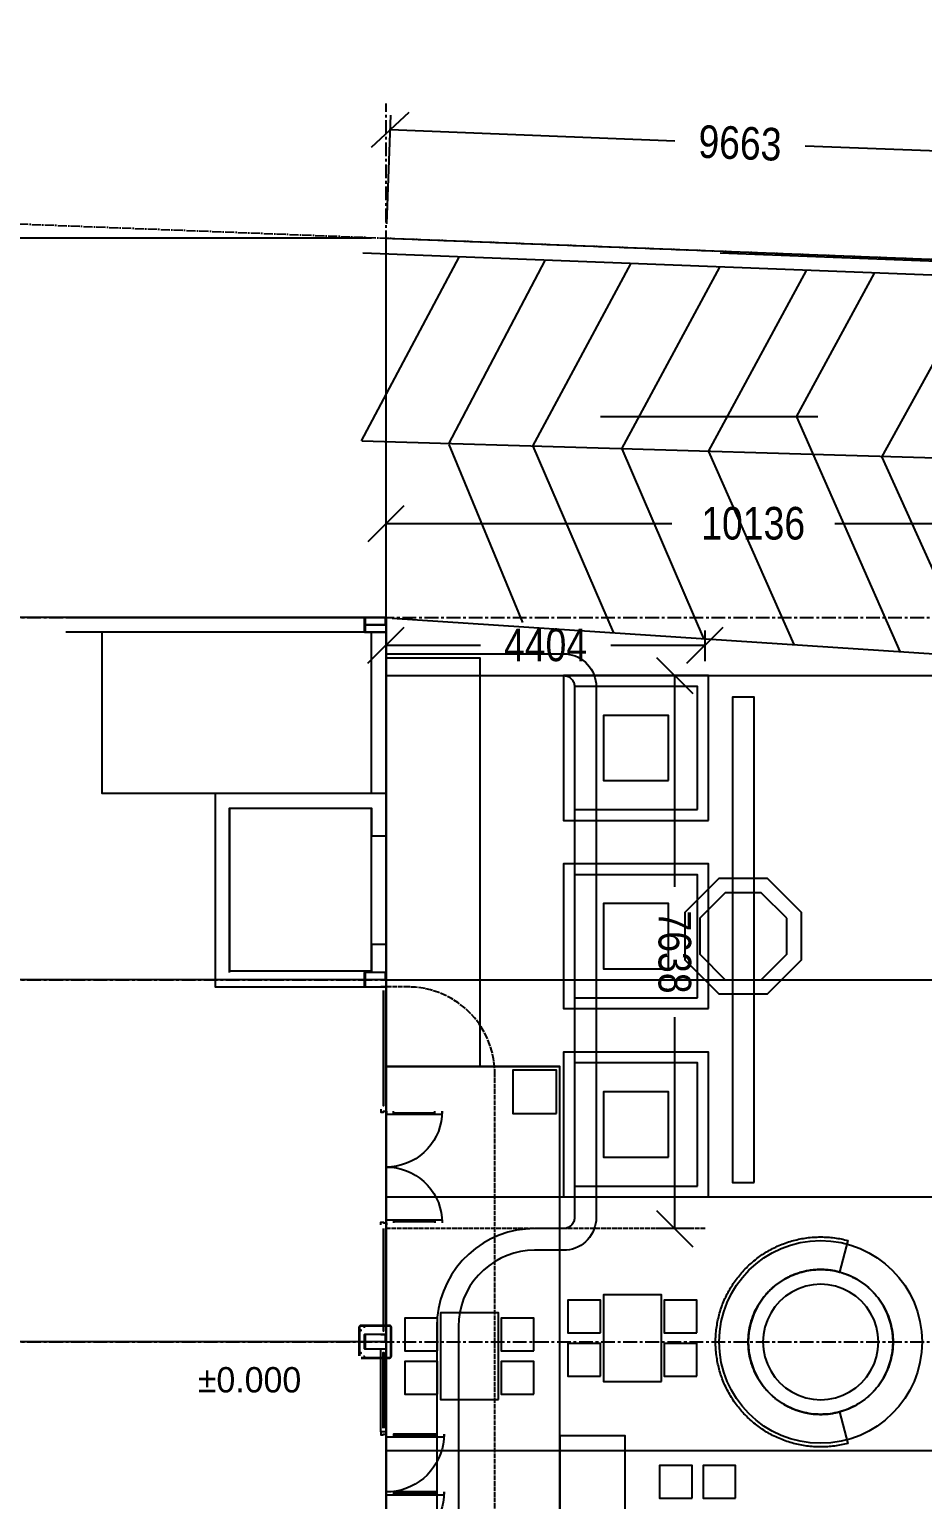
# Model space of a CAD drawing. Header units: millimetres. Extents: x -74219 to 26724, y -11313 to 45223.
# Drawn here: x -4925 to 7407, y 24920 to 45223 of the extents above; entities that cross this region are included whole.
import ezdxf

# ---------------------------------------------------------------- set-up
doc = ezdxf.new("R2010")
doc.units = ezdxf.units.MM
for name, pattern in [('CENTER', [5.08, 3.175, -0.635, 0.635, -0.635]), ('DASHDOT', [3.556, 2.54, -0.508, 0, -0.508]), ('DASHED', [1.524, 1.27, -0.254])]:
    doc.linetypes.add(name, pattern=pattern)
for name, color, linetype in [('SMK-ABOVE', 5, 'DASHED'), ('SMK-BLDG', 7, 'CONTINUOUS'), ('SMK-CONTEXT', 8, 'CONTINUOUS'), ('SMK-DIMS', 7, 'CONTINUOUS'), ('SMK-DOOR', 7, 'CONTINUOUS'), ('SMK-EXIST', 30, 'CONTINUOUS'), ('SMK-GLAZ', 5, 'CONTINUOUS'), ('SMK-GRID', 8, 'CENTER'), ('SMK-LEVEL', 7, 'CONTINUOUS'), ('SMK-LOT', 1, 'DASHDOT'), ('SMK-R3-FURN', 7, 'Continuous'), ('SMK-R3-ROOF', 34, 'Continuous'), ('SMK-R3-SERV', 4, 'Continuous'), ('SMK-R3-STEPS', 8, 'Continuous'), ('SMK-R3-TREE', 3, 'Continuous'), ('SMK-ZONE', 3, 'CONTINUOUS')]:
    doc.layers.add(name, color=color, linetype=linetype)
doc.styles.add('OpenSansCondensed-Light', font='OpenSansCondensed-Light.ttf')
doc.dimstyles.new('SMK200', dxfattribs={"dimtxt": 450, "dimasz": 300, "dimexe": 200, "dimexo": 200, "dimgap": 100, "dimtad": 1, "dimdec": 0, "dimtsz": 250, "dimcen": 2.5, "dimazin": 3, "dimtfac": 1, "dimtmove": 0, "dimatfit": 3})

# ---------------------------------------------------------------- blocks, each defined once
blk = doc.blocks.new('_OBLIQUE')
at = {"color": 0, "linetype": 'BYBLOCK'}
blk.add_line((-0.5, -0.5), (0.5, 0.5), dxfattribs=at)
blk = doc.blocks.new('*D5')
for p, q in [((-200, 27100), (-10800, 27100)), ((-10600, 25125), (-10600, 27100)), ((-10600, 21350), (-10600, 23325)), ((-200, 21350), (-10800, 21350))]:
    blk.add_line(p, q)
at = {"layer": 'Defpoints'}
for p in [(0, 27100), (-10600, 21350), (0, 21350)]:
    blk.add_point(p, dxfattribs=at)
at = {"layer": 'SMK-DIMS', "xscale": 500, "yscale": 500, "rotation": 90}
for p in [(-10600, 27100), (-10600, 21350)]:
    blk.add_blockref('_OBLIQUE', p, dxfattribs=at)
at = {"layer": 'SMK-DIMS', "insert": (-10600, 24225), "char_height": 450, "attachment_point": 5, "rotation": 90, "style": 'OpenSansCondensed-Light'}
blk.add_mtext('5750', dxfattribs=at)
blk = doc.blocks.new('*D6')
for p, q in [((-200, 32100), (-10800, 32100)), ((-10600, 30500), (-10600, 32100)), ((-10600, 27100), (-10600, 28700)), ((-200, 27100), (-10800, 27100))]:
    blk.add_line(p, q)
at = {"layer": 'Defpoints'}
for p in [(0, 32100), (-10600, 27100), (0, 27100)]:
    blk.add_point(p, dxfattribs=at)
at = {"layer": 'SMK-DIMS', "xscale": 500, "yscale": 500, "rotation": 90}
for p in [(-10600, 32100), (-10600, 27100)]:
    blk.add_blockref('_OBLIQUE', p, dxfattribs=at)
at = {"layer": 'SMK-DIMS', "insert": (-10600, 29600), "char_height": 450, "attachment_point": 5, "rotation": 90, "style": 'OpenSansCondensed-Light'}
blk.add_mtext('5000', dxfattribs=at)
blk = doc.blocks.new('*D7')
for p, q in [((-200, 37100), (-10800, 37100)), ((-10600, 35500), (-10600, 37100)), ((-10600, 32100), (-10600, 33700)), ((-200, 32100), (-10800, 32100))]:
    blk.add_line(p, q)
at = {"layer": 'Defpoints'}
for p in [(0, 37100), (-10600, 32100), (0, 32100)]:
    blk.add_point(p, dxfattribs=at)
at = {"layer": 'SMK-DIMS', "xscale": 500, "yscale": 500, "rotation": 90}
for p in [(-10600, 37100), (-10600, 32100)]:
    blk.add_blockref('_OBLIQUE', p, dxfattribs=at)
at = {"layer": 'SMK-DIMS', "insert": (-10600, 34600), "char_height": 450, "attachment_point": 5, "rotation": 90, "style": 'OpenSansCondensed-Light'}
blk.add_mtext('5000', dxfattribs=at)
blk = doc.blocks.new('*D8')
for p, q in [((-200, 42340.2), (-10800, 42340.2)), ((-10600, 40620.1), (-10600, 42340.2)), ((-10600, 37100), (-10600, 38820.1)), ((-200, 37100), (-10800, 37100))]:
    blk.add_line(p, q)
at = {"layer": 'Defpoints'}
for p in [(0, 42340.2), (-10600, 37100), (0, 37100)]:
    blk.add_point(p, dxfattribs=at)
at = {"layer": 'SMK-DIMS', "xscale": 500, "yscale": 500, "rotation": 90}
for p in [(-10600, 42340.2), (-10600, 37100)]:
    blk.add_blockref('_OBLIQUE', p, dxfattribs=at)
at = {"layer": 'SMK-DIMS', "insert": (-10600, 39720.1), "char_height": 450, "attachment_point": 5, "rotation": 90, "style": 'OpenSansCondensed-Light'}
blk.add_mtext('5240', dxfattribs=at)
blk = doc.blocks.new('*D9')
for p, q in [((-200, 42340.2), (-12100, 42340.2)), ((-11900, 22295.1), (-11900, 42340.2)), ((-11900, 0), (-11900, 20045.1)), ((-200, 0), (-12100, 0))]:
    blk.add_line(p, q)
at = {"layer": 'Defpoints'}
for p in [(0, 42340.2), (-11900, 0), (0, 0)]:
    blk.add_point(p, dxfattribs=at)
at = {"layer": 'SMK-DIMS', "xscale": 500, "yscale": 500, "rotation": 90}
for p in [(-11900, 42340.2), (-11900, 0)]:
    blk.add_blockref('_OBLIQUE', p, dxfattribs=at)
at = {"layer": 'SMK-DIMS', "insert": (-11900, 21170.1), "char_height": 450, "attachment_point": 5, "rotation": 90, "style": 'OpenSansCondensed-Light'}
blk.add_mtext('42340', dxfattribs=at)
blk = doc.blocks.new('*D10')
for p, q in [((0, 37300), (0, 38600)), ((10136, 37300), (10136, 38600)), ((0, 38400), (3943, 38400)), ((6193, 38400), (10136, 38400))]:
    blk.add_line(p, q)
at = {"layer": 'Defpoints'}
for p in [(0, 38400), (0, 37100), (10136, 37100)]:
    blk.add_point(p, dxfattribs=at)
at = {"layer": 'SMK-DIMS', "xscale": 500, "yscale": 500}
for p in [(0, 38400), (10136, 38400)]:
    blk.add_blockref('_OBLIQUE', p, dxfattribs=at)
at = {"layer": 'SMK-DIMS', "insert": (5068, 38400), "char_height": 450, "attachment_point": 5, "style": 'OpenSansCondensed-Light'}
blk.add_mtext('10136', dxfattribs=at)
blk = doc.blocks.new('*D13')
for p, q in [((8, 42540), (66, 44039)), ((58, 43839), (3987, 43686)), ((9664, 42165), (9722, 43664)), ((5786, 43617), (9714, 43464))]:
    blk.add_line(p, q)
at = {"layer": 'Defpoints'}
for p in [(58, 43839), (0, 42340), (9656, 41965)]:
    blk.add_point(p, dxfattribs=at)
at = {"layer": 'SMK-DIMS', "xscale": 500, "yscale": 500, "rotation": -2.224565208188413}
for p in [(58, 43839), (9714, 43464)]:
    blk.add_blockref('_OBLIQUE', p, dxfattribs=at)
at = {"layer": 'SMK-DIMS', "insert": (4886, 43652), "char_height": 450, "attachment_point": 5, "rotation": 357.7754, "style": 'OpenSansCondensed-Light'}
blk.add_mtext('9663', dxfattribs=at)
blk = doc.blocks.new('*D18')
for p, q in [((-0.4, 36500.2), (-0.4, 36920.2)), ((4403.1, 36500.2), (4403.1, 36920.2)), ((-0.4, 36720.2), (1301.35, 36720.2)), ((3101.35, 36720.2), (4403.1, 36720.2))]:
    blk.add_line(p, q)
at = {"layer": 'Defpoints'}
for p in [(-0.4, 36720.2), (-0.4, 36300.2), (4403.1, 36300.2)]:
    blk.add_point(p, dxfattribs=at)
at = {"layer": 'SMK-DIMS', "xscale": 500, "yscale": 500}
for p in [(-0.4, 36720.2), (4403.1, 36720.2)]:
    blk.add_blockref('_OBLIQUE', p, dxfattribs=at)
at = {"layer": 'SMK-DIMS', "insert": (2201.35, 36720.2), "char_height": 450, "attachment_point": 5, "style": 'OpenSansCondensed-Light'}
blk.add_mtext('4404', dxfattribs=at)
blk = doc.blocks.new('*D19')
for p, q in [((4203.1, 36300.2), (3783.1, 36300.2)), ((3983.1, 36300.2), (3983.1, 33381.35)), ((3983.1, 31581.35), (3983.1, 28662.5)), ((4203.1, 28662.5), (3783.1, 28662.5))]:
    blk.add_line(p, q)
at = {"layer": 'Defpoints'}
for p in [(3983.1, 36300.2), (4403.1, 36300.2), (4403.1, 28662.5)]:
    blk.add_point(p, dxfattribs=at)
at = {"layer": 'SMK-DIMS', "xscale": 500, "yscale": 500, "rotation": -90}
for p in [(3983.1, 36300.2), (3983.1, 28662.5)]:
    blk.add_blockref('_OBLIQUE', p, dxfattribs=at)
at = {"layer": 'SMK-DIMS', "insert": (3983.1, 32481.35), "char_height": 450, "attachment_point": 5, "rotation": 270, "style": 'OpenSansCondensed-Light'}
blk.add_mtext('7638', dxfattribs=at)

msp = doc.modelspace()

# ---------------------------------------------------------------- linework, layer by layer
at = {"layer": 'SMK-ABOVE', "ltscale": 50}
for points in [[(4403.1, 28662.5), (3.1, 28662.5), (-0.4, 36300.2), (4399.6, 36300.2)], [(1501.6, 5300.3), (1501.6, 30800.3), (1497, 30904.9), (1483.4, 31008.7), (1460.7, 31110.9), (1429.2, 31210.7), (1389.2, 31307.4), (1340.8, 31400.3), (1284.6, 31488.6), (1220.8, 31571.6), (1150.1, 31648.8), (1072.9, 31719.5), (989.9, 31783.3), (901.6, 31839.5), (808.7, 31887.9), (712, 31927.9), (612.2, 31959.4), (510, 31982.1), (406.2, 31995.7), (301.6, 32000.3), (-0.4, 32000.3)]]:
    msp.add_lwpolyline(points, dxfattribs=at)
at = {"layer": 'SMK-BLDG'}
for points in [[(-4420.4, 37099.6), (-0.4, 37099.8), (-0.4, 36900.2), (-4420.4, 36900)], [(-300.4, 36899.8), (-0.4, 36899.8), (-0.4, 37099.8), (-300.4, 37099.8)], [(-0.4, 36900.2), (-0.4, 34670.2), (-3920.4, 34670.2), (-3920.4, 36900.2)], [(-0.4, 34670.5), (-200.4, 34670.5), (-200.4, 36900), (-0.4, 36900)], [(-2160.4, 32200), (-2160.4, 34470.5), (-200.4, 34470.5), (-200.4, 34085.5), (-0.4, 34085.5), (-0.4, 34670.5), (-2360.4, 34670.5), (-2360.4, 32000), (-0.4, 32000), (-0.4, 32585), (-200.4, 32585), (-200.4, 32200)], [(-2160.4, 34450.3), (-2160.4, 32220.3), (-200.4, 32220.3), (-200.4, 34450.3)], [(-300.4, 31999.8), (-0.4, 31999.8), (-0.4, 32199.8), (-300.4, 32199.8)], [(-75.4, 27200), (-0.4, 27200), (-0.4, 32000), (-75.4, 32000)], [(-0.4, 32000), (-0.4, 4100)], [(-300.4, 26999.8), (-0.4, 26999.8), (-0.4, 27199.8), (-300.4, 27199.8)], [(-0.4, 25855), (-75.4, 25855), (-75.4, 26999.8), (-0.4, 26999.8)]]:
    msp.add_lwpolyline(points, dxfattribs=at)
at = {"layer": 'SMK-CONTEXT'}
for points in [[(-339, 39539.5), (1010.2, 42079.1)], [(9676.6, 41747.6), (-323.4, 42130.9)], [(865.5, 39500.4), (2197, 42033)], [(4612.8, 42139.3), (9657, 41943.4)], [(2026.1, 39466.2), (3378.9, 41987.1)], [(3253.6, 39430.1), (4607.1, 41939.4)], [(4451.7, 39394.8), (5804.7, 41892.9)], [(5665.1, 39873.8), (6744.9, 41856.3)], [(6843.6, 39313.8), (8217.3, 41799.2)], [(5959.9, 39873.8), (2959.8, 39873.8)], [(5665.1, 39873.8), (7093.8, 36631.9)], [(9924.1, 39233.8), (-337.5, 39535.7)], [(865.1, 39489.3), (1882.7, 37031.1)], [(2026.1, 39466.2), (3134.2, 36896.7)], [(3253.6, 39430.1), (4382, 36809.3)], [(4451.7, 39394.8), (5627.8, 36727.8)], [(6843.6, 39313.8), (8087.5, 36566.9)], [(83.6, 37090.5), (8685, 36527.8)]]:
    msp.add_lwpolyline(points, dxfattribs=at)
at = {"layer": 'SMK-DOOR'}
for points in [[(-71.9, 30312.5), (-71.9, 30272.5), (-36.9, 30272.5), (-36.9, 30282.5), (3.1, 30282.5), (3.1, 30312.5)], [(3.1, 30282.5), (3.1, 30242.5), (773.1, 30242.5), (773.1, 30282.5)], [(773.1, 30282.5), (769.8, 30211.5), (760, 30141), (743.7, 30071.8), (721.1, 30004.4), (692.4, 29939.3), (657.8, 29877.2), (617.6, 29818.5), (572.2, 29763.8), (521.9, 29713.5), (467.2, 29668), (408.5, 29627.9), (346.3, 29593.2), (281.3, 29564.5), (213.8, 29541.9), (144.6, 29525.6), (74.2, 29515.8), (3.1, 29512.5)], [(103.1, 30242.5), (103.1, 30282.5)], [(103.1, 30262.5), (673.1, 30262.5)], [(673.1, 30242.5), (673.1, 30282.5)], [(3.1, 29512.5), (74.2, 29509.2), (144.6, 29499.4), (213.8, 29483.1), (281.3, 29460.5), (346.3, 29431.8), (408.5, 29397.2), (467.2, 29357), (521.9, 29311.6), (572.2, 29261.3), (617.6, 29206.5), (657.8, 29147.9), (692.4, 29085.7), (721.1, 29020.7), (743.7, 28953.2), (760, 28884), (769.8, 28813.6), (773.1, 28742.5)], [(-71.9, 28712.5), (-71.9, 28752.5), (-36.9, 28752.5), (-36.9, 28742.5), (3.1, 28742.5), (3.1, 28712.5)], [(3.1, 28742.5), (3.1, 28782.5), (773.1, 28782.5), (773.1, 28742.5)], [(103.1, 28782.5), (103.1, 28742.5)], [(103.1, 28762.5), (673.1, 28762.5)], [(673.1, 28782.5), (673.1, 28742.5)], [(-75.4, 25855), (-75.4, 25815), (-40.4, 25815), (-40.4, 25825), (-0.4, 25825), (-0.4, 25855)], [(-0.4, 25825), (-0.4, 25785), (799.6, 25785), (799.6, 25825)], [(799.6, 25825), (796.5, 25755.3), (787.4, 25686.1), (772.3, 25618), (751.3, 25551.4), (724.6, 25486.9), (692.4, 25425), (654.9, 25366.2), (612.4, 25310.8), (565.3, 25259.3), (513.8, 25212.2), (458.4, 25169.7), (399.6, 25132.2), (337.7, 25100), (273.2, 25073.3), (206.6, 25052.3), (138.5, 25037.2), (69.3, 25028.1), (-0.4, 25025)], [(699.6, 25785), (699.6, 25825), (99.6, 25825), (99.6, 25785)], [(99.6, 25805), (699.6, 25805)], [(-0.4, 25025), (-0.4, 24985), (799.6, 24985), (799.6, 25025)], [(799.6, 25025), (796.5, 24955.3), (787.4, 24886.1), (772.3, 24818), (751.3, 24751.4), (724.6, 24686.9), (692.4, 24625), (654.9, 24566.2), (612.4, 24510.8), (565.3, 24459.3), (513.8, 24412.2), (458.4, 24369.7), (399.6, 24332.2), (337.7, 24300), (273.2, 24273.3), (206.6, 24252.3), (138.5, 24237.2), (69.3, 24228.1), (-0.4, 24225)], [(699.6, 24985), (699.6, 25025), (99.6, 25025), (99.6, 24985)], [(99.6, 25005), (699.6, 25005)]]:
    msp.add_lwpolyline(points, dxfattribs=at)
at = {"layer": 'SMK-EXIST'}
for points in [[(-0.4, 36600.2), (2449.6, 36600.2), (2491.1, 36598.3), (2532.3, 36592.6), (2572.7, 36583.1), (2612.1, 36569.9), (2650.2, 36553.1), (2686.5, 36532.8), (2720.8, 36509.4), (2752.8, 36482.8), (2782.1, 36453.4), (2808.7, 36421.4), (2832.2, 36387.1), (2852.4, 36350.8), (2869.2, 36312.8), (2882.4, 36273.4), (2891.9, 36232.9), (2897.7, 36191.8), (2899.6, 36150.2), (2899.6, 28812.5), (2897.7, 28771), (2891.9, 28729.8), (2882.4, 28689.4), (2869.2, 28650), (2852.4, 28611.9), (2832.2, 28575.6), (2808.7, 28541.3), (2782.1, 28509.4), (2752.8, 28480), (2720.8, 28453.4), (2686.5, 28429.9), (2650.2, 28409.7), (2612.1, 28392.9), (2572.7, 28379.7), (2532.3, 28370.2), (2491.1, 28364.4), (2449.6, 28362.5), (2049.6, 28362.5), (1952.7, 28358), (1856.7, 28344.6), (1762.2, 28322.4), (1670.3, 28291.6), (1581.6, 28252.4), (1496.8, 28205.2), (1416.8, 28150.4), (1342.2, 28088.5), (1273.6, 28019.9), (1211.7, 27945.3), (1156.9, 27865.3), (1109.7, 27780.5), (1070.5, 27691.8), (1039.7, 27599.9), (1017.5, 27505.5), (1004.1, 27409.4), (999.6, 27312.5), (999.6, 22299.8)], [(-0.4, 36300.2), (2449.6, 36300.2), (2462.7, 36299.7), (2475.6, 36298), (2488.4, 36295.1), (2500.9, 36291.2), (2513, 36286.2), (2524.6, 36280.1), (2535.6, 36273.1), (2546, 36265.1), (2555.7, 36256.3), (2564.5, 36246.7), (2572.5, 36236.3), (2579.5, 36225.2), (2585.5, 36213.6), (2590.5, 36201.5), (2594.5, 36189.1), (2597.3, 36176.3), (2599, 36163.3), (2599.6, 36150.2), (2599.6, 28812.5), (2599, 28799.4), (2597.3, 28786.5), (2594.5, 28773.7), (2590.5, 28761.2), (2585.5, 28749.1), (2579.5, 28737.5), (2572.5, 28726.5), (2564.5, 28716.1), (2555.7, 28706.5), (2546, 28697.6), (2535.6, 28689.6), (2524.6, 28682.6), (2513, 28676.6), (2500.9, 28671.6), (2488.4, 28667.6), (2475.6, 28664.8), (2462.7, 28663.1), (2449.6, 28662.5), (2049.6, 28662.5), (1925, 28656.8), (1801.5, 28639.5), (1680.1, 28611), (1561.9, 28571.4), (1447.8, 28521), (1338.9, 28460.3), (1236, 28389.8), (1140.1, 28310.2), (1051.9, 28222), (972.3, 28126.1), (901.8, 28023.2), (841.1, 27914.3), (790.8, 27800.2), (751.1, 27682), (722.6, 27560.6), (705.3, 27437.1), (699.6, 27312.5), (699.6, 22299.8)]]:
    msp.add_lwpolyline(points, dxfattribs=at)
for points in [[(6999.8, 27096.4), (6991.3, 27226.9), (6965.8, 27355.2), (6923.7, 27479.1), (6865.9, 27596.4), (6793.2, 27705.2), (6706.9, 27803.5), (6608.6, 27889.7), (6499.8, 27962.4), (6382.5, 28020.3), (6258.7, 28062.3), (6130.4, 28087.8), (5999.8, 28096.4), (5869.3, 28087.8), (5741, 28062.3), (5617.2, 28020.3), (5499.8, 27962.4), (5391.1, 27889.7), (5292.7, 27803.5), (5206.5, 27705.2), (5133.8, 27596.4), (5076, 27479.1), (5033.9, 27355.2), (5008.4, 27226.9), (4999.8, 27096.4), (5008.4, 26965.9), (5033.9, 26837.6), (5076, 26713.7), (5133.8, 26596.4), (5206.5, 26487.6), (5292.7, 26389.3), (5391.1, 26303), (5499.8, 26230.4), (5617.2, 26172.5), (5741, 26130.5), (5869.3, 26105), (5999.8, 26096.4), (6130.4, 26105), (6258.7, 26130.5), (6382.5, 26172.5), (6499.8, 26230.4), (6608.6, 26303), (6706.9, 26389.3), (6793.2, 26487.6), (6865.9, 26596.4), (6923.7, 26713.7), (6965.8, 26837.6), (6991.3, 26965.9)], [(6796.6, 27096.4), (6789.8, 27200.4), (6769.5, 27302.6), (6736, 27401.3), (6689.9, 27494.8), (6632, 27581.4), (6563.2, 27659.8), (6484.9, 27728.5), (6398.2, 27786.4), (6304.7, 27832.5), (6206.1, 27866), (6103.8, 27886.4), (5999.8, 27893.2), (5895.8, 27886.4), (5793.6, 27866), (5694.9, 27832.5), (5601.4, 27786.4), (5514.8, 27728.5), (5436.4, 27659.8), (5367.7, 27581.4), (5309.8, 27494.8), (5263.7, 27401.3), (5230.2, 27302.6), (5209.9, 27200.4), (5203.1, 27096.4), (5209.9, 26992.4), (5230.2, 26890.2), (5263.7, 26791.5), (5309.8, 26698), (5367.7, 26611.3), (5436.4, 26533), (5514.8, 26464.3), (5601.4, 26406.4), (5694.9, 26360.3), (5793.6, 26326.8), (5895.8, 26306.4), (5999.8, 26299.6), (6103.8, 26306.4), (6206.1, 26326.8), (6304.7, 26360.3), (6398.2, 26406.4), (6484.9, 26464.3), (6563.2, 26533), (6632, 26611.3), (6689.9, 26698), (6736, 26791.5), (6769.5, 26890.2), (6789.8, 26992.4)]]:
    msp.add_lwpolyline(points, close=True, dxfattribs=at)
at = {"layer": 'SMK-GLAZ'}
for points in [[(-9.4, 36996.8), (-291.4, 36996.8), (-291.4, 36899.8), (-300.4, 36899.8), (-300.4, 37099.8), (-291.4, 37099.8), (-291.4, 37002.8), (-9.4, 37002.8), (-9.4, 37099.8), (-0.4, 37099.8), (-0.4, 36899.8), (-9.4, 36899.8)], [(-9.4, 32096.8), (-291.4, 32096.8), (-291.4, 31999.8), (-300.4, 31999.8), (-300.4, 32199.8), (-291.4, 32199.8), (-291.4, 32102.8), (-9.4, 32102.8), (-9.4, 32199.8), (-0.4, 32199.8), (-0.4, 31999.8), (-9.4, 31999.8)], [(-42.9, 31949.8), (-42.9, 30362.5), (-32.9, 30362.5), (-32.9, 31949.8)], [(-42.9, 28662.5), (-42.9, 27250), (-32.9, 27250), (-32.9, 28662.5)], [(-345.4, 26874.8), (44.6, 26874.8), (47.2, 26874.9), (49.8, 26875.3), (52.4, 26875.8), (54.8, 26876.6), (57.3, 26877.6), (59.6, 26878.8), (61.8, 26880.2), (63.9, 26881.8), (65.8, 26883.6), (67.6, 26885.5), (69.2, 26887.6), (70.6, 26889.8), (71.8, 26892.1), (72.8, 26894.5), (73.6, 26897), (74.1, 26899.6), (74.5, 26902.2), (74.6, 26904.8), (74.6, 27294.8), (74.5, 27297.4), (74.1, 27300), (73.6, 27302.6), (72.8, 27305.1), (71.8, 27307.5), (70.6, 27309.8), (69.2, 27312), (67.6, 27314.1), (65.8, 27316), (63.9, 27317.8), (61.8, 27319.4), (59.6, 27320.8), (57.3, 27322), (54.8, 27323), (52.4, 27323.8), (49.8, 27324.3), (47.2, 27324.7), (44.6, 27324.8), (-345.4, 27324.8), (-348, 27324.7), (-350.6, 27324.3), (-353.2, 27323.8), (-355.7, 27323), (-358.1, 27322), (-360.4, 27320.8), (-362.6, 27319.4), (-364.7, 27317.8), (-366.6, 27316), (-368.4, 27314.1), (-370, 27312), (-371.4, 27309.8), (-372.6, 27307.5), (-373.6, 27305.1), (-374.4, 27302.6), (-375, 27300), (-375.3, 27297.4), (-375.4, 27294.8), (-375.4, 26904.8)], [(-345.4, 26882.8), (44.6, 26882.8), (46.5, 26882.9), (48.4, 26883.1), (50.3, 26883.6), (52.1, 26884.1), (53.9, 26884.9), (55.6, 26885.8), (57.2, 26886.8), (58.7, 26888), (60.1, 26889.2), (61.4, 26890.7), (62.6, 26892.2), (63.6, 26893.8), (64.5, 26895.5), (65.3, 26897.3), (65.8, 26899.1), (66.3, 26901), (66.5, 26902.9), (66.6, 26904.8), (66.6, 27294.8), (66.5, 27296.7), (66.3, 27298.6), (65.8, 27300.5), (65.3, 27302.3), (64.5, 27304.1), (63.6, 27305.8), (62.6, 27307.4), (61.4, 27308.9), (60.1, 27310.4), (58.7, 27311.7), (57.2, 27312.8), (55.6, 27313.9), (53.9, 27314.7), (52.1, 27315.5), (50.3, 27316.1), (48.4, 27316.5), (46.5, 27316.7), (44.6, 27316.8), (-345.4, 27316.8), (-347.3, 27316.7), (-349.2, 27316.5), (-351.1, 27316.1), (-352.9, 27315.5), (-354.7, 27314.7), (-356.4, 27313.9), (-358, 27312.8), (-359.6, 27311.7), (-361, 27310.4), (-362.3, 27308.9), (-363.4, 27307.4), (-364.5, 27305.8), (-365.4, 27304.1), (-366.1, 27302.3), (-366.7, 27300.5), (-367.1, 27298.6), (-367.3, 27296.7), (-367.4, 27294.8), (-367.4, 26904.8)], [(-364.4, 27263.9), (-350.4, 27263.9), (-350.4, 27249.9), (-364.4, 27249.9)], [(-314.4, 27316.8), (-300.4, 27316.8), (-300.4, 27302.8), (-314.4, 27302.8)], [(-250.4, 27316.8), (-250.4, 27324.8)], [(-250.4, 27316.8), (-250.4, 27324.8)], [(-247.4, 27316.8), (-247.4, 27324.8)], [(-247.4, 27316.8), (-247.4, 27324.8)], [(-53.4, 27316.8), (-53.4, 27324.8)], [(-53.4, 27316.8), (-53.4, 27324.8)], [(-50.4, 27316.8), (-50.4, 27324.8)], [(-50.4, 27316.8), (-50.4, 27324.8)], [(13.6, 27316.8), (-0.4, 27316.8), (-0.4, 27302.8), (13.6, 27302.8)], [(49.6, 27263.9), (63.6, 27263.9), (63.6, 27249.9), (49.6, 27249.9)], [(-9.4, 27096.8), (-291.4, 27096.8), (-291.4, 26999.8), (-300.4, 26999.8), (-300.4, 27199.8), (-291.4, 27199.8), (-291.4, 27102.8), (-9.4, 27102.8), (-9.4, 27199.8), (-0.4, 27199.8), (-0.4, 26999.8), (-9.4, 26999.8)], [(66.6, 27199.8), (74.6, 27199.8)], [(66.6, 27196.8), (74.6, 27196.8)], [(-364.4, 26949.8), (-350.4, 26949.8), (-350.4, 26935.8), (-364.4, 26935.8)], [(-314.4, 26882.9), (-300.4, 26882.9), (-300.4, 26896.9), (-314.4, 26896.9)], [(-250.4, 26882.8), (-250.4, 26874.8)], [(-250.4, 26882.8), (-250.4, 26874.8)], [(-247.4, 26882.8), (-247.4, 26874.8)], [(-247.4, 26882.8), (-247.4, 26874.8)], [(-53.4, 26882.8), (-53.4, 26874.8)], [(-53.4, 26882.8), (-53.4, 26874.8)], [(-50.4, 26882.8), (-50.4, 26874.8)], [(-50.4, 26882.8), (-50.4, 26874.8)], [(-42.9, 25905), (-42.9, 26950), (-32.9, 26950), (-32.9, 25905)], [(13.6, 26882.9), (-0.4, 26882.9), (-0.4, 26896.9), (13.6, 26896.9)], [(49.6, 26949.8), (63.6, 26949.8), (63.6, 26935.8), (49.6, 26935.8)], [(66.6, 27002.8), (74.6, 27002.8)], [(66.6, 26999.8), (74.6, 26999.8)]]:
    msp.add_lwpolyline(points, dxfattribs=at)
at = {"layer": 'SMK-GRID', "ltscale": 60}
for p, q in [((0, -5600), (0, 44200)), ((-14100, 37100), (15500, 37100)), ((-14100, 32100), (15500, 32100)), ((-14100, 27100), (15500, 27100))]:
    msp.add_line(p, q, dxfattribs=at)
at = {"layer": 'SMK-LOT', "ltscale": 50}
msp.add_lwpolyline([(-74219, 45222.9), (9656.2, 41965.1), (14057.3, -2684.6), (118.1, -6151.6), (-2408.5, -1837), (-5432.8, -1692.1), (-9138.8, -3360.4)], dxfattribs=at)
at = {"layer": 'SMK-R3-FURN'}
for points in [[(4450, 34300), (4450, 36300), (2450, 36300), (2450, 34300)], [(4300, 34450), (4300, 36150), (2600, 36150), (2600, 34450)], [(3900, 34850), (3900, 35750), (3000, 35750), (3000, 34850)], [(4450, 31700), (4450, 33700), (2450, 33700), (2450, 31700)], [(4300, 31850), (4300, 33550), (2600, 33550), (2600, 31850)], [(3900, 32250), (3900, 33150), (3000, 33150), (3000, 32250)], [(4450, 29100), (4450, 31100), (2450, 31100), (2450, 29100)], [(4300, 29250), (4300, 30950), (2600, 30950), (2600, 29250)], [(3900, 29650), (3900, 30550), (3000, 30550), (3000, 29650)], [(2960, 27225), (2960, 27675), (2510, 27675), (2510, 27225)], [(3800, 26550), (3800, 27750), (3000, 27750), (3000, 26550)], [(4290, 27225), (4290, 27675), (3840, 27675), (3840, 27225)], [(710, 26975), (710, 27425), (260, 27425), (260, 26975)], [(1550, 26300), (1550, 27500), (750, 27500), (750, 26300)], [(2040, 26975), (2040, 27425), (1590, 27425), (1590, 26975)], [(2960, 26625), (2960, 27075), (2510, 27075), (2510, 26625)], [(4290, 26625), (4290, 27075), (3840, 27075), (3840, 26625)], [(710, 26375), (710, 26825), (260, 26825), (260, 26375)], [(2040, 26375), (2040, 26825), (1590, 26825), (1590, 26375)], [(4225, 24940), (4225, 25390), (3775, 25390), (3775, 24940)], [(4825, 24940), (4825, 25390), (4375, 25390), (4375, 24940)]]:
    msp.add_lwpolyline(points, close=True, dxfattribs=at)
at = {"layer": 'SMK-R3-ROOF'}
for p, q in [((0, 36300), (9464.6, 36300)), ((0, 32100), (9878.6, 32100)), ((0, 29100), (10174.3, 29100)), ((0, 25600), (10519.3, 25600))]:
    msp.add_line(p, q, dxfattribs=at)
msp.add_circle((5999, 27097), 1400, dxfattribs=at)
at = {"layer": 'SMK-R3-SERV'}
msp.add_lwpolyline([(2350, 30250), (2350, 30850), (1750, 30850), (1750, 30250)], close=True, dxfattribs=at)
at = {"layer": 'SMK-R3-STEPS'}
for p, q in [((1300, 30900), (1300, 36540)), ((1300, 30900), (2400, 30900)), ((2400, 25800), (2400, 30900))]:
    msp.add_line(p, q, dxfattribs=at)
for points in [[(1300, 30900), (1300, 36540), (0, 36540), (0, 30900)], [(2400, 15300), (2400, 30900), (0, 30900), (0, 15300)], [(3300, 24300), (3300, 25800), (2400, 25800), (2400, 24300)]]:
    msp.add_lwpolyline(points, close=True, dxfattribs=at)
at = {"layer": 'SMK-R3-TREE'}
for points in [[(5080, 29300), (5080, 36000), (4780, 36000), (4780, 29300)], [(5730.5, 33031.6), (5730.5, 32368.4), (5261.6, 31899.5), (4598.4, 31899.5), (4129.5, 32368.4), (4129.5, 33031.6), (4598.4, 33500.5), (5261.6, 33500.5)], [(5530.5, 32948.7), (5178.7, 33300.5), (4681.3, 33300.5), (4329.5, 32948.7), (4329.5, 32451.3), (4681.3, 32099.5), (5178.7, 32099.5), (5530.5, 32451.3)], [(6351.3, 25690.5), (6328.3, 25684.9), (6305.1, 25679.7), (6281.9, 25674.9), (6258.6, 25670.4), (6235.2, 25666.4), (6211.8, 25662.7), (6188.3, 25659.4), (6164.7, 25656.5), (6141.1, 25654), (6117.5, 25651.8), (6093.8, 25650.1), (6070.1, 25648.7), (6046.4, 25647.8), (6022.7, 25647.2), (5999, 25647), (5975.3, 25647.2), (5951.6, 25647.8), (5927.9, 25648.7), (5904.2, 25650.1), (5880.5, 25651.8), (5856.9, 25654), (5833.3, 25656.5), (5809.7, 25659.4), (5786.2, 25662.7), (5762.8, 25666.4), (5739.4, 25670.4), (5716.1, 25674.9), (5692.9, 25679.7), (5669.7, 25684.9), (5646.7, 25690.5), (5623.7, 25696.4), (5600.8, 25702.7), (5578.1, 25709.4), (5555.4, 25716.5), (5532.9, 25724), (5510.5, 25731.8), (5488.2, 25739.9), (5466.1, 25748.5), (5444.1, 25757.4), (5422.3, 25766.6), (5400.6, 25776.2), (5379, 25786.2), (5357.7, 25796.5), (5336.5, 25807.2), (5315.5, 25818.2), (5294.6, 25829.6), (5274, 25841.3), (5253.6, 25853.3), (5233.3, 25865.7), (5213.3, 25878.3), (5193.4, 25891.4), (5173.8, 25904.7), (5154.4, 25918.4), (5135.2, 25932.3), (5116.3, 25946.6), (5097.6, 25961.2), (5079.1, 25976.1), (5060.9, 25991.3), (5042.9, 26006.8), (5025.2, 26022.6), (5007.8, 26038.7), (4990.6, 26055.1), (4973.7, 26071.7), (4957.1, 26088.6), (4940.7, 26105.8), (4924.6, 26123.2), (4908.8, 26140.9), (4893.3, 26158.9), (4878.1, 26177.1), (4863.2, 26195.6), (4848.6, 26214.3), (4834.3, 26233.2), (4820.4, 26252.4), (4806.7, 26271.8), (4793.4, 26291.4), (4780.3, 26311.3), (4767.7, 26331.3), (4755.3, 26351.6), (4743.3, 26372), (4731.6, 26392.6), (4720.2, 26413.5), (4709.2, 26434.5), (4698.5, 26455.7), (4688.2, 26477), (4678.2, 26498.6), (4668.6, 26520.3), (4659.4, 26542.1), (4650.5, 26564.1), (4641.9, 26586.2), (4633.8, 26608.5), (4626, 26630.9), (4618.5, 26653.4), (4611.4, 26676.1), (4604.7, 26698.8), (4598.4, 26721.7), (4592.5, 26744.7), (4586.9, 26767.7), (4581.7, 26790.9), (4576.9, 26814.1), (4572.4, 26837.4), (4568.4, 26860.8), (4564.7, 26884.2), (4561.4, 26907.7), (4558.5, 26931.3), (4556, 26954.9), (4553.8, 26978.5), (4552.1, 27002.2), (4550.7, 27025.9), (4549.8, 27049.6), (4549.2, 27073.3), (4549, 27097), (4549.2, 27120.7), (4549.8, 27144.4), (4550.7, 27168.1), (4552.1, 27191.8), (4553.8, 27215.5), (4556, 27239.1), (4558.5, 27262.7), (4561.4, 27286.3), (4564.7, 27309.8), (4568.4, 27333.2), (4572.4, 27356.6), (4576.9, 27379.9), (4581.7, 27403.1), (4586.9, 27426.3), (4592.5, 27449.3), (4598.4, 27472.3), (4604.7, 27495.2), (4611.4, 27517.9), (4618.5, 27540.6), (4626, 27563.1), (4633.8, 27585.5), (4641.9, 27607.8), (4650.5, 27629.9), (4659.4, 27651.9), (4668.6, 27673.7), (4678.2, 27695.4), (4688.2, 27717), (4698.5, 27738.3), (4709.2, 27759.5), (4720.2, 27780.5), (4731.6, 27801.4), (4743.3, 27822), (4755.3, 27842.4), (4767.7, 27862.7), (4780.3, 27882.7), (4793.4, 27902.6), (4806.7, 27922.2), (4820.4, 27941.6), (4834.3, 27960.8), (4848.6, 27979.7), (4863.2, 27998.4), (4878.1, 28016.9), (4893.3, 28035.1), (4908.8, 28053.1), (4924.6, 28070.8), (4940.7, 28088.2), (4957.1, 28105.4), (4973.7, 28122.3), (4990.6, 28138.9), (5007.8, 28155.3), (5025.2, 28171.4), (5042.9, 28187.2), (5060.9, 28202.7), (5079.1, 28217.9), (5097.6, 28232.8), (5116.3, 28247.4), (5135.2, 28261.7), (5154.4, 28275.6), (5173.8, 28289.3), (5193.4, 28302.6), (5213.3, 28315.7), (5233.3, 28328.3), (5253.6, 28340.7), (5274, 28352.7), (5294.6, 28364.4), (5315.5, 28375.8), (5336.5, 28386.8), (5357.7, 28397.5), (5379, 28407.8), (5400.6, 28417.8), (5422.3, 28427.4), (5444.1, 28436.6), (5466.1, 28445.5), (5488.2, 28454.1), (5510.5, 28462.2), (5532.9, 28470), (5555.4, 28477.5), (5578.1, 28484.6), (5600.8, 28491.3), (5623.7, 28497.6), (5646.7, 28503.5), (5669.7, 28509.1), (5692.9, 28514.3), (5716.1, 28519.1), (5739.4, 28523.6), (5762.8, 28527.6), (5786.2, 28531.3), (5809.7, 28534.6), (5833.3, 28537.5), (5856.9, 28540), (5880.5, 28542.2), (5904.2, 28543.9), (5927.9, 28545.3), (5951.6, 28546.2), (5975.3, 28546.8), (5999, 28547), (6022.7, 28546.8), (6046.4, 28546.2), (6070.1, 28545.3), (6093.8, 28543.9), (6117.5, 28542.2), (6141.1, 28540), (6164.7, 28537.5), (6188.3, 28534.6), (6211.8, 28531.3), (6235.2, 28527.6), (6258.6, 28523.6), (6281.9, 28519.1), (6305.1, 28514.3), (6328.3, 28509.1), (6351.3, 28503.5), (6374.3, 28497.6), (6374.3, 28497.6), (6257.8, 28062.9), (6257.8, 28062.9), (6242, 28067), (6226.1, 28070.9), (6210.1, 28074.5), (6194.1, 28077.8), (6178, 28080.8), (6161.9, 28083.6), (6145.7, 28086.2), (6129.5, 28088.4), (6113.3, 28090.4), (6097, 28092.2), (6080.7, 28093.7), (6064.4, 28094.9), (6048.1, 28095.8), (6031.7, 28096.5), (6015.4, 28096.9), (5999, 28097), (5982.6, 28096.9), (5966.3, 28096.5), (5949.9, 28095.8), (5933.6, 28094.9), (5917.3, 28093.7), (5901, 28092.2), (5884.7, 28090.4), (5868.5, 28088.4), (5852.3, 28086.2), (5836.1, 28083.6), (5820, 28080.8), (5803.9, 28077.8), (5787.9, 28074.5), (5771.9, 28070.9), (5756, 28067), (5740.2, 28062.9), (5724.4, 28058.6), (5708.7, 28053.9), (5693.1, 28049.1), (5677.6, 28043.9), (5662.1, 28038.5), (5646.7, 28032.9), (5631.5, 28027), (5616.3, 28020.9), (5601.3, 28014.5), (5586.3, 28007.9), (5571.4, 28001), (5556.7, 27993.9), (5542.1, 27986.5), (5527.6, 27978.9), (5513.2, 27971.1), (5499, 27963), (5484.9, 27954.7), (5470.9, 27946.2), (5457.1, 27937.4), (5443.4, 27928.5), (5429.9, 27919.3), (5416.5, 27909.8), (5403.3, 27900.2), (5390.2, 27890.4), (5377.3, 27880.3), (5364.6, 27870), (5352, 27859.5), (5339.7, 27848.8), (5327.4, 27838), (5315.4, 27826.9), (5303.6, 27815.6), (5291.9, 27804.1), (5280.4, 27792.4), (5269.1, 27780.6), (5258, 27768.6), (5247.2, 27756.3), (5236.5, 27744), (5226, 27731.4), (5215.7, 27718.7), (5205.6, 27705.8), (5195.8, 27692.7), (5186.2, 27679.5), (5176.7, 27666.1), (5167.5, 27652.6), (5158.6, 27638.9), (5149.8, 27625.1), (5141.3, 27611.1), (5133, 27597), (5124.9, 27582.8), (5117.1, 27568.4), (5109.5, 27553.9), (5102.1, 27539.3), (5095, 27524.6), (5088.1, 27509.7), (5081.5, 27494.7), (5075.1, 27479.7), (5069, 27464.5), (5063.1, 27449.3), (5057.5, 27433.9), (5052.1, 27418.4), (5046.9, 27402.9), (5042.1, 27387.3), (5037.4, 27371.6), (5033.1, 27355.8), (5029, 27340), (5025.1, 27324.1), (5021.5, 27308.1), (5018.2, 27292.1), (5015.2, 27276), (5012.4, 27259.9), (5009.8, 27243.7), (5007.6, 27227.5), (5005.6, 27211.3), (5003.8, 27195), (5002.3, 27178.7), (5001.1, 27162.4), (5000.2, 27146.1), (4999.5, 27129.7), (4999.1, 27113.4), (4999, 27097), (4999.1, 27080.6), (4999.5, 27064.3), (5000.2, 27047.9), (5001.1, 27031.6), (5002.3, 27015.3), (5003.8, 26999), (5005.6, 26982.7), (5007.6, 26966.5), (5009.8, 26950.3), (5012.4, 26934.1), (5015.2, 26918), (5018.2, 26901.9), (5021.5, 26885.9), (5025.1, 26869.9), (5029, 26854), (5033.1, 26838.2), (5037.4, 26822.4), (5042.1, 26806.7), (5046.9, 26791.1), (5052.1, 26775.6), (5057.5, 26760.1), (5063.1, 26744.7), (5069, 26729.5), (5075.1, 26714.3), (5081.5, 26699.3), (5088.1, 26684.3), (5095, 26669.4), (5102.1, 26654.7), (5109.5, 26640.1), (5117.1, 26625.6), (5124.9, 26611.2), (5133, 26597), (5141.3, 26582.9), (5149.8, 26568.9), (5158.6, 26555.1), (5167.5, 26541.4), (5176.7, 26527.9), (5186.2, 26514.5), (5195.8, 26501.3), (5205.6, 26488.2), (5215.7, 26475.3), (5226, 26462.6), (5236.5, 26450), (5247.2, 26437.7), (5258, 26425.4), (5269.1, 26413.4), (5280.4, 26401.6), (5291.9, 26389.9), (5303.6, 26378.4), (5315.4, 26367.1), (5327.4, 26356), (5339.7, 26345.2), (5352, 26334.5), (5364.6, 26324), (5377.3, 26313.7), (5390.2, 26303.6), (5403.3, 26293.8), (5416.5, 26284.2), (5429.9, 26274.7), (5443.4, 26265.5), (5457.1, 26256.6), (5470.9, 26247.8), (5484.9, 26239.3), (5499, 26231), (5513.2, 26222.9), (5527.6, 26215.1), (5542.1, 26207.5), (5556.7, 26200.1), (5571.4, 26193), (5586.3, 26186.1), (5601.3, 26179.5), (5616.3, 26173.1), (5631.5, 26167), (5646.7, 26161.1), (5662.1, 26155.5), (5677.6, 26150.1), (5693.1, 26144.9), (5708.7, 26140.1), (5724.4, 26135.4), (5740.2, 26131.1), (5756, 26127), (5771.9, 26123.1), (5787.9, 26119.5), (5803.9, 26116.2), (5820, 26113.2), (5836.1, 26110.4), (5852.3, 26107.8), (5868.5, 26105.6), (5884.7, 26103.6), (5901, 26101.8), (5917.3, 26100.3), (5933.6, 26099.1), (5949.9, 26098.2), (5966.3, 26097.5), (5982.6, 26097.1), (5999, 26097), (6015.4, 26097.1), (6031.7, 26097.5), (6048.1, 26098.2), (6064.4, 26099.1), (6080.7, 26100.3), (6097, 26101.8), (6113.3, 26103.6), (6129.5, 26105.6), (6145.7, 26107.8), (6161.9, 26110.4), (6178, 26113.2), (6194.1, 26116.2), (6210.1, 26119.5), (6226.1, 26123.1), (6242, 26127), (6257.8, 26131.1), (6374.3, 25696.4)], [(6999, 27097), (6998.5, 27064.3), (6996.9, 27031.6), (6994.2, 26999), (6990.4, 26966.5), (6985.6, 26934.1), (6979.8, 26901.9), (6972.9, 26869.9), (6964.9, 26838.2), (6955.9, 26806.7), (6945.9, 26775.6), (6934.9, 26744.7), (6922.9, 26714.3), (6909.9, 26684.3), (6895.9, 26654.7), (6880.9, 26625.6), (6865, 26597), (6848.2, 26568.9), (6830.5, 26541.4), (6811.8, 26514.5), (6792.4, 26488.2), (6772, 26462.6), (6750.8, 26437.7), (6728.9, 26413.4), (6706.1, 26389.9), (6682.6, 26367.1), (6658.3, 26345.2), (6633.4, 26324), (6607.8, 26303.6), (6581.5, 26284.2), (6554.6, 26265.5), (6527.1, 26247.8), (6499, 26231), (6470.4, 26215.1), (6441.3, 26200.1), (6411.7, 26186.1), (6381.7, 26173.1), (6351.3, 26161.1), (6320.4, 26150.1), (6289.3, 26140.1), (6257.8, 26131.1), (6226.1, 26123.1), (6194.1, 26116.2), (6161.9, 26110.4), (6129.5, 26105.6), (6097, 26101.8), (6064.4, 26099.1), (6031.7, 26097.5), (5999, 26097), (5966.3, 26097.5), (5933.6, 26099.1), (5901, 26101.8), (5868.5, 26105.6), (5836.1, 26110.4), (5803.9, 26116.2), (5771.9, 26123.1), (5740.2, 26131.1), (5708.7, 26140.1), (5677.6, 26150.1), (5646.7, 26161.1), (5616.3, 26173.1), (5586.3, 26186.1), (5556.7, 26200.1), (5527.6, 26215.1), (5499, 26231), (5470.9, 26247.8), (5443.4, 26265.5), (5416.5, 26284.2), (5390.2, 26303.6), (5364.6, 26324), (5339.7, 26345.2), (5315.4, 26367.1), (5291.9, 26389.9), (5269.1, 26413.4), (5247.2, 26437.7), (5226, 26462.6), (5205.6, 26488.2), (5186.2, 26514.5), (5167.5, 26541.4), (5149.8, 26568.9), (5133, 26597), (5117.1, 26625.6), (5102.1, 26654.7), (5088.1, 26684.3), (5075.1, 26714.3), (5063.1, 26744.7), (5052.1, 26775.6), (5042.1, 26806.7), (5033.1, 26838.2), (5025.1, 26869.9), (5018.2, 26901.9), (5012.4, 26934.1), (5007.6, 26966.5), (5003.8, 26999), (5001.1, 27031.6), (4999.5, 27064.3), (4999, 27097), (4999.5, 27129.7), (5001.1, 27162.4), (5003.8, 27195), (5007.6, 27227.5), (5012.4, 27259.9), (5018.2, 27292.1), (5025.1, 27324.1), (5033.1, 27355.8), (5042.1, 27387.3), (5052.1, 27418.4), (5063.1, 27449.3), (5075.1, 27479.7), (5088.1, 27509.7), (5102.1, 27539.3), (5117.1, 27568.4), (5133, 27597), (5149.8, 27625.1), (5167.5, 27652.6), (5186.2, 27679.5), (5205.6, 27705.8), (5226, 27731.4), (5247.2, 27756.3), (5269.1, 27780.6), (5291.9, 27804.1), (5315.4, 27826.9), (5339.7, 27848.8), (5364.6, 27870), (5390.2, 27890.4), (5416.5, 27909.8), (5443.4, 27928.5), (5470.9, 27946.2), (5499, 27963), (5527.6, 27978.9), (5556.7, 27993.9), (5586.3, 28007.9), (5616.3, 28020.9), (5646.7, 28032.9), (5677.6, 28043.9), (5708.7, 28053.9), (5740.2, 28062.9), (5771.9, 28070.9), (5803.9, 28077.8), (5836.1, 28083.6), (5868.5, 28088.4), (5901, 28092.2), (5933.6, 28094.9), (5966.3, 28096.5), (5999, 28097), (6031.7, 28096.5), (6064.4, 28094.9), (6097, 28092.2), (6129.5, 28088.4), (6161.9, 28083.6), (6194.1, 28077.8), (6226.1, 28070.9), (6257.8, 28062.9), (6289.3, 28053.9), (6320.4, 28043.9), (6351.3, 28032.9), (6381.7, 28020.9), (6411.7, 28007.9), (6441.3, 27993.9), (6470.4, 27978.9), (6499, 27963), (6527.1, 27946.2), (6554.6, 27928.5), (6581.5, 27909.8), (6607.8, 27890.4), (6633.4, 27870), (6658.3, 27848.8), (6682.6, 27826.9), (6706.1, 27804.1), (6728.9, 27780.6), (6750.8, 27756.3), (6772, 27731.4), (6792.4, 27705.8), (6811.8, 27679.5), (6830.5, 27652.6), (6848.2, 27625.1), (6865, 27597), (6880.9, 27568.4), (6895.9, 27539.3), (6909.9, 27509.7), (6922.9, 27479.7), (6934.9, 27449.3), (6945.9, 27418.4), (6955.9, 27387.3), (6964.9, 27355.8), (6972.9, 27324.1), (6979.8, 27292.1), (6985.6, 27259.9), (6990.4, 27227.5), (6994.2, 27195), (6996.9, 27162.4), (6998.5, 27129.7)]]:
    msp.add_lwpolyline(points, close=True, dxfattribs=at)
at = {"layer": 'SMK-ZONE'}
msp.add_lwpolyline([(0, 42340.2), (9656.2, 41965.1), (13458.6, 3389.2), (-167.5, 0), (-7250, 0), (-7250, 4100), (0, 4100)], close=True, dxfattribs=at)

# ---------------------------------------------------------------- texts
at = {"layer": 'SMK-LEVEL'}
msp.add_text('±0.000', height=350, dxfattribs=at).set_placement((-2600, 26400))

# ---------------------------------------------------------------- dimensions: what is measured, and where the dimension line sits
at = {"layer": 'SMK-DIMS'}
for base, p1, p2, angle, picture, middle in [((58.2, 43839.1), (0, 42340.2), (9656.2, 41965.1), 357.77543, '*D13', (4886.3, 43651.5)), ((-11900, 0), (0, 0), (0, 42340.2), 90, '*D9', (-11900, 21170.1)), ((-10600, 37100), (0, 37100), (0, 42340.2), 90, '*D8', (-10600, 39720.1)), ((-10600, 32100), (0, 32100), (0, 37100), 90, '*D7', (-10600, 34600)), ((3983.1, 36300.2), (4403.1, 36300.2), (4403.1, 28662.5), 270, '*D19', (3983.1, 32481.3)), ((-10600, 27100), (0, 27100), (0, 32100), 90, '*D6', (-10600, 29600)), ((-10600, 21350), (0, 21350), (0, 27100), 90, '*D5', (-10600, 24225))]:
    dim = msp.add_linear_dim(base=base, p1=p1, p2=p2, angle=angle, dimstyle='SMK200', dxfattribs=at)
    dim.commit()
    dim.dimension.update_dxf_attribs({"geometry": picture, "text_midpoint": middle})
for base, p1, p2, picture, middle in [((0, 38400), (0, 37100), (10136, 37100), '*D10', (5068, 38400)), ((-0.4, 36720.2), (-0.4, 36300.2), (4403.1, 36300.2), '*D18', (2201.35, 36720.2))]:
    dim = msp.add_linear_dim(base=base, p1=p1, p2=p2, dimstyle='SMK200', dxfattribs=at)
    dim.commit()
    dim.dimension.update_dxf_attribs({"geometry": picture, "text_midpoint": middle})

doc.saveas('drawing.dxf')
